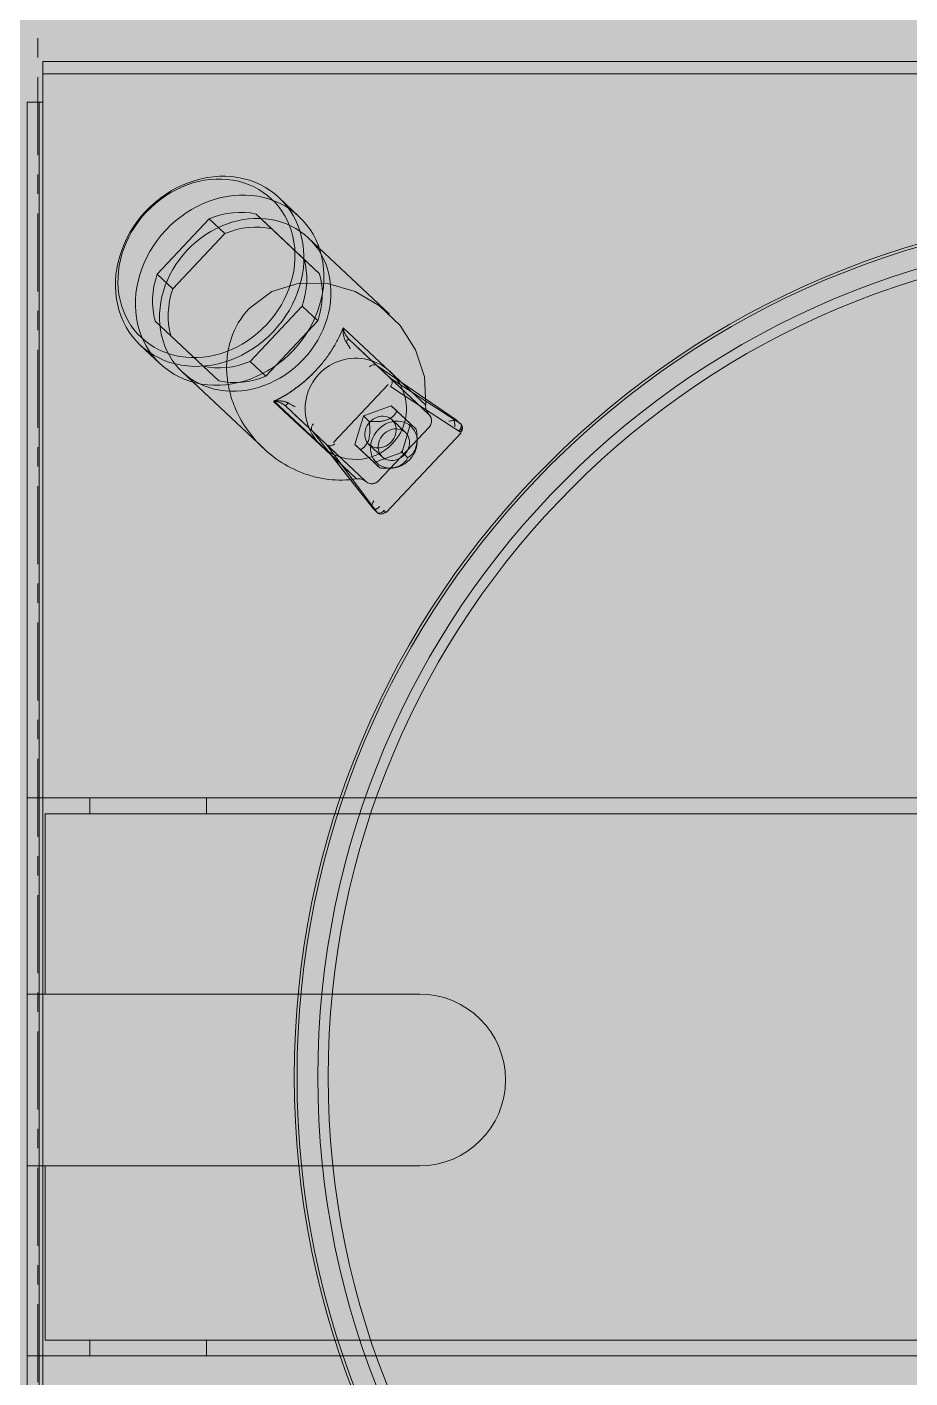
# Model space of a CAD drawing. Header units: inches. Extents: x -223 to 3310, y -687 to 1630.
# Drawn here: x 1944 to 1949.67, y 649.94 to 658.61 of the extents above; entities that cross this region are included whole.
import ezdxf

# ---------------------------------------------------------------- set-up
doc = ezdxf.new("R2010")
doc.units = ezdxf.units.IN
doc.header["$MEASUREMENT"] = 0
doc.linetypes.add('Grid Line 1_2_', pattern=[0.875, 0.5, -0.125, 0.125, -0.125])
for name, color, linetype, lineweight in [('A-FLOR-PATT', 8, 'Continuous', 13), ('G-IMPT', 8, 'Continuous', 9), ('P-SANR-FIXT', 6, 'Continuous', 9), ('S-GRID', 1, 'Continuous', 9)]:
    doc.layers.add(name, color=color, linetype=linetype, lineweight=lineweight)

# ---------------------------------------------------------------- blocks, each defined once
blk = doc.blocks.new('intra_endura_drinking_fountain - intra_endura_drinking_fountain-793277-Level 2')
at = {"layer": 'G-IMPT'}
for p, q in [((1951.2835, 658.3888), (1944.1024, 658.3888)), ((1944, 658.129), (1944, 645.6172)), ((1945.7456, 657.3955), (1945.6173, 657.5162)), ((1946.3265, 656.7678), (1945.8055, 657.258)), ((1944.727, 656.5699), (1944.8553, 656.4492)), ((1946.0664, 656.6071), (1946.5778, 656.126)), ((1946.2476, 656.4367), (1946.1244, 656.5526)), ((1944.9962, 656.3978), (1945.5172, 655.9076)), ((1946.7552, 656.0895), (1946.2445, 656.4392)), ((1946.3176, 656.3167), (1945.9669, 655.944)), ((1946.5778, 656.126), (1946.3518, 656.3387)), ((1946.1731, 655.6959), (1945.6617, 656.177)), ((1945.7197, 656.1225), (1945.8343, 656.0146)), ((1946.2566, 655.6984), (1946.5804, 656.0425)), ((1946.4289, 656.0093), (1946.3428, 656.0903)), ((1945.8317, 656.0175), (1946.2188, 655.523)), ((1946.3053, 655.4944), (1946.7869, 656.0062)), ((1946.5044, 655.9613), (1946.5028, 655.9856)), ((1945.9471, 655.9085), (1946.1731, 655.6959)), ((1946.1945, 655.9326), (1946.2805, 655.8516)), ((1946.3092, 655.7792), (1946.3331, 655.7792))]:
    blk.add_line(p, q, dxfattribs=at)
at = {"layer": 'G-IMPT', "flags": 128}
for points in [[(1944.1024, 658.3888), (1944.1024, 658.3731), (1944.1024, 658.3573), (1944.1024, 658.3416), (1944.1024, 658.3258), (1944.1024, 658.3101)], [(1946.5804, 656.0425), (1946.5804, 656.0425), (1946.5804, 656.0426)], [(1946.2565, 655.6983), (1946.2566, 655.6984), (1946.2566, 655.6984)]]:
    blk.add_lwpolyline(points, dxfattribs=at)
at = {"layer": 'P-SANR-FIXT'}
for p, q in [((1944.1024, 658.3101), (1944.1024, 658.3888)), ((1944.1024, 658.3888), (1951.2835, 658.3888)), ((1944.1024, 658.3888), (1944.1024, 658.3888)), ((1944.1024, 658.129), (1944.1024, 658.3888)), ((1951.2835, 658.3101), (1944.1024, 658.3101)), ((1944.1024, 658.3101), (1944.1024, 658.3101)), ((1944.1024, 658.3101), (1944.1024, 658.129)), ((1944, 658.129), (1944.1024, 658.129)), ((1944.1024, 658.129), (1944.0787, 658.129)), ((1944.0787, 645.6172), (1944.0787, 658.129)), ((1944.1024, 658.129), (1944.1024, 658.129)), ((1944.1024, 658.129), (1944.1024, 645.6172)), ((1944.8357, 657.0254), (1945.1694, 657.3801)), ((1945.2697, 657.2856), (1945.1694, 657.3801)), ((1945.571, 657.3165), (1945.4707, 657.4109)), ((1945.4707, 657.4109), (1945.7778, 657.1219)), ((1944.936, 656.931), (1945.2697, 657.2856)), ((1945.571, 657.3165), (1945.8782, 657.0275)), ((1945.8782, 657.0275), (1945.7778, 657.1219)), ((1944.936, 656.931), (1944.8357, 657.0254)), ((1945.7653, 656.8193), (1945.4316, 656.4646)), ((1945.8657, 656.7249), (1945.7653, 656.8193)), ((1944.9235, 656.6283), (1944.8232, 656.7228)), ((1945.1303, 656.4338), (1944.8232, 656.7228)), ((1945.8657, 656.7249), (1945.532, 656.3702)), ((1945.2307, 656.3393), (1944.9235, 656.6283)), ((1945.4316, 656.4646), (1945.532, 656.3702)), ((1945.2307, 656.3393), (1945.1303, 656.4338)), ((1946.2476, 656.4367), (1946.3343, 656.355)), ((1946.7835, 656.0632), (1946.3343, 656.355)), ((1946.159, 656.1146), (1946.1947, 656.081)), ((1946.173, 656.12), (1946.3377, 656.1805)), ((1946.3377, 656.1805), (1946.4619, 656.0637)), ((1946.3736, 656.1468), (1946.3377, 656.1805)), ((1946.1041, 655.9322), (1946.1545, 656.1003)), ((1946.5804, 656.0426), (1946.2565, 655.6983)), ((1946.4619, 656.0637), (1946.4098, 655.89)), ((1946.4619, 656.0637), (1946.4977, 656.03)), ((1945.9216, 655.9326), (1945.8343, 656.0146)), ((1945.9223, 655.9319), (1946.2483, 655.4943)), ((1946.2283, 655.8154), (1946.1041, 655.9322)), ((1946.1041, 655.9322), (1946.1399, 655.8985)), ((1946.3985, 655.8779), (1946.2283, 655.8154)), ((1946.3985, 655.8779), (1946.4072, 655.8811)), ((1946.4072, 655.8811), (1946.4098, 655.89)), ((1946.4072, 655.8811), (1946.443, 655.8474)), ((1946.2641, 655.7816), (1946.2283, 655.8154)), ((1946.3015, 655.4981), (1946.3015, 655.4981)), ((1944, 653.6644), (1944, 652.4046)), ((1944, 652.4046), (1944, 653.6644)), ((1944, 653.6644), (1944.4023, 653.6644)), ((1944, 653.6644), (1944, 653.6644)), ((1944.4023, 653.6644), (1944.4023, 653.5621)), ((1945.1519, 653.6644), (1944.4023, 653.6644)), ((1945.1519, 653.5621), (1945.1519, 653.6644)), ((1944.4023, 653.5621), (1944.1164, 653.5621)), ((1944.1164, 653.5621), (1944.1164, 652.4046)), ((1944.1164, 653.5621), (1944.1164, 653.5621)), ((1944.1164, 652.4046), (1944.1164, 653.5621)), ((1945.1519, 653.5621), (1944.4023, 653.5621)), ((1944, 652.4046), (1946.5197, 652.4046)), ((1944.1164, 652.4046), (1944, 652.4046)), ((1944, 652.4046), (1944, 652.4046)), ((1944.1164, 652.4046), (1944.1164, 652.4046)), ((1944.1164, 652.4046), (1946.5197, 652.4046)), ((1946.5197, 651.3022), (1944, 651.3022)), ((1944, 651.3022), (1944, 650.0817)), ((1944.1164, 651.3022), (1944, 651.3022)), ((1944, 651.3022), (1944, 651.3022)), ((1944, 650.0817), (1944, 651.3022)), ((1946.5197, 651.3022), (1944.1164, 651.3022)), ((1944.1164, 651.3022), (1944.1164, 651.3022)), ((1944.1164, 651.3022), (1944.1164, 650.1841)), ((1944.1164, 650.1841), (1944.1164, 651.3022)), ((1944.1164, 650.1841), (1944.4023, 650.1841)), ((1944.1164, 650.1841), (1944.1164, 650.1841)), ((1944.4023, 650.1841), (1945.1519, 650.1841)), ((1944.4023, 650.0817), (1944.4023, 650.1841)), ((1945.1519, 650.0817), (1945.1519, 650.1841)), ((1944, 650.0817), (1944, 650.0817)), ((1944, 650.0817), (1944.4023, 650.0817)), ((1945.1519, 650.0817), (1944.4023, 650.0817))]:
    blk.add_line(p, q, dxfattribs=at)
at = {"layer": 'P-SANR-FIXT', "flags": 128}
for points in [[(1944, 645.6172), (1944, 645.6225), (1944, 645.7101), (1944, 645.8347), (1944, 646.4194), (1944, 647.6495), (1944, 650.2036), (1944, 653.5426), (1944, 656.0966), (1944, 657.3268), (1944, 657.9114), (1944, 658.036), (1944, 658.1237), (1944, 658.129)], [(1944.0787, 658.129), (1944.0787, 658.1237), (1944.0787, 658.036), (1944.0787, 657.9114), (1944.0787, 657.3268), (1944.0787, 656.0966), (1944.0787, 653.5426), (1944.0787, 650.2036), (1944.0787, 647.6495), (1944.0787, 646.4194), (1944.0787, 645.8347), (1944.0787, 645.7101), (1944.0787, 645.6225), (1944.0787, 645.6172)], [(1946.5595, 656.1835), (1946.5512, 656.3662), (1946.4938, 656.54), (1946.3953, 656.6943), (1946.2634, 656.8213), (1946.1055, 656.914), (1945.9297, 656.9652), (1945.7467, 656.9671), (1945.572, 656.9138), (1945.4252, 656.805)], [(1946.0463, 656.5924), (1946.0382, 656.6079), (1946.0327, 656.6258), (1946.0296, 656.6444), (1946.0285, 656.6625), (1946.029, 656.6801)], [(1946.0289, 656.6797), (1946.2942, 656.4316), (1946.5595, 656.1835)], [(1946.3322, 656.303), (1946.5576, 656.1564), (1946.783, 656.0098)], [(1946.1153, 655.7108), (1945.982, 655.8353), (1945.8486, 655.9597), (1945.7152, 656.0841), (1945.5819, 656.2085)], [(1945.5873, 656.2102), (1945.7194, 656.0854), (1945.8515, 655.9606), (1945.9836, 655.8357), (1946.1157, 655.7109)], [(1945.6752, 656.198), (1945.6888, 656.1901), (1945.7016, 656.1832), (1945.7132, 656.1775), (1945.7234, 656.1731)], [(1946.7561, 656.0884), (1946.7698, 656.0758), (1946.7835, 656.0632)], [(1946.7841, 656.0628), (1946.791, 656.0543), (1946.7946, 656.0435), (1946.7943, 656.0316), (1946.7901, 656.0199), (1946.783, 656.0098)], [(1946.783, 656.0098), (1946.7938, 656.0377), (1946.7841, 656.0628)], [(1946.2214, 655.5201), (1946.0279, 655.7674), (1945.8343, 656.0146)], [(1946.4098, 655.89), (1946.4041, 655.8839), (1946.3985, 655.8779)], [(1946.2264, 655.5692), (1946.2191, 655.5601), (1946.2145, 655.5497), (1946.2132, 655.539), (1946.2154, 655.5288), (1946.2211, 655.5203)], [(1946.2483, 655.4943), (1946.2349, 655.5072), (1946.2214, 655.5201)], [(1946.3014, 655.4981), (1946.2998, 655.4997), (1946.2979, 655.5014), (1946.2958, 655.5034), (1946.2935, 655.5056), (1946.291, 655.5079)], [(1951.2835, 653.6644), (1948.8556, 653.6644), (1946.4278, 653.6644), (1944, 653.6644)], [(1945.1519, 653.6644), (1948.2177, 653.6644), (1951.2835, 653.6644)], [(1951.213, 653.5621), (1948.8475, 653.5621), (1946.482, 653.5621), (1944.1164, 653.5621)], [(1951.213, 653.5621), (1948.1825, 653.5621), (1945.1519, 653.5621)], [(1944.1164, 650.1841), (1946.482, 650.1841), (1948.8475, 650.1841), (1951.213, 650.1841)], [(1945.1519, 650.1841), (1948.1825, 650.1841), (1951.213, 650.1841)], [(1944, 650.0817), (1946.4278, 650.0817), (1948.8556, 650.0817), (1951.2835, 650.0817)], [(1951.2835, 650.0817), (1948.2177, 650.0817), (1945.1519, 650.0817)]]:
    blk.add_lwpolyline(points, dxfattribs=at)
at = {"layer": 'P-SANR-FIXT'}
for centre, radius, start, end in [((1951.2835, 651.8731), 5.5682, 90, 270), ((1951.2835, 651.8731), 5.5506, 90, 270), ((1951.2835, 651.8731), 5.417, 90, 270), ((1951.2835, 651.8731), 5.3504, 90, 270), ((1946.1102, 656.1605), 0.3248, 316.74466, 136.74466), ((1946.1102, 656.1605), 0.3248, 316.74466, 136.74466), ((1946.1102, 656.1605), 0.3248, 136.74466, 316.74466), ((1946.1102, 656.1605), 0.3248, 136.74466, 316.74466), ((1946.5373, 656.083), 0.0591, 316.74466, 46.74466), ((1946.2136, 655.7389), 0.0591, 226.74466, 316.74466), ((1946.5197, 651.8534), 0.5512, 270, 90), ((1946.5197, 651.8534), 0.5512, 270, 90)]:
    blk.add_arc(centre, radius, start, end, dxfattribs=at)
for centre, major_axis, ratio, start_param, end_param in [((1945.1722, 657.0431), (0.4451, 0.4731), 0.866025, 4.712389, 7.853982), ((1945.1519, 657.0622), (0.4181, 0.4443), 0.866025, 4.712389, 7.853982), ((1945.3005, 656.9223), (0.4451, 0.4731), 0.866025, 4.712389, 7.853982), ((1945.1519, 657.0622), (0.4181, 0.4443), 0.866025, 1.570796, 4.712389), ((1945.1722, 657.0431), (0.4451, 0.4731), 0.866025, 1.570796, 4.712389), ((1945.4008, 656.8279), (0.4047, 0.4301), 0.866025, 4.712389, 7.853982), ((1945.3005, 656.9223), (0.3642, 0.3871), 0.866025, 0.475882, 1.094914), ((1945.4008, 656.8279), (0.3642, 0.3871), 0.866025, 0.475882, 1.094914), ((1945.3005, 656.9223), (0.4451, 0.4731), 0.866025, 1.570796, 4.712389), ((1945.4008, 656.8279), (0.4047, 0.4301), 0.866025, 1.570796, 4.712389), ((1945.3005, 656.9223), (0.3642, 0.3871), 0.866025, 5.188271, 5.807303), ((1945.3005, 656.9223), (0.3642, 0.3871), 0.866025, 2.046679, 2.66571), ((1945.4008, 656.8279), (0.3642, 0.3871), 0.866025, 5.188271, 5.807303), ((1945.4008, 656.8279), (0.3642, 0.3871), 0.866025, 2.046679, 2.66571), ((1945.3005, 656.9223), (0.3642, 0.3871), 0.866025, 3.617475, 4.236507), ((1945.4008, 656.8279), (0.3642, 0.3871), 0.866025, 3.617475, 4.236507), ((1946.24, 656.0198), (0.039, 0.2316), 0.433013, 1.223293, 1.289844), ((1946.2585, 656.0395), (0.2288, 0.0531), 0.433013, 1.851749, 1.9183), ((1946.2687, 656.0114), (0.0742, 0.0789), 0.866025, 4.712389, 7.853982), ((1946.2687, 656.0114), (0.0742, 0.0789), 0.866025, 1.570796, 4.712389), ((1946.3547, 655.9305), (0.1103, 0.1173), 0.866025, 1.570796, 4.712389), ((1946.3547, 655.9305), (0.1103, 0.1173), 0.866025, 4.712389, 7.853982), ((1946.3547, 655.9305), (0.0742, 0.0789), 0.866025, 4.712389, 7.853982), ((1946.7582, 656.0332), (0.0267, 0.0289), 0.49998, 4.707259, 6.330772), ((1946.3547, 655.9305), (0.0742, 0.0789), 0.866025, 1.570796, 4.712389), ((1946.2767, 655.5214), (0.0273, 0.0284), 0.499981, 3.058226, 4.717425), ((1946.2767, 655.5214), (0.0316, 0.0235), 0.862643, 3.284653, 4.864138)]:
    blk.add_ellipse(centre, major_axis=major_axis, ratio=ratio, start_param=start_param, end_param=end_param, dxfattribs=at)
for points, knots in [([(1946.1163, 655.7114), (1946.0543, 655.7018), (1945.9634, 655.6995), (1945.8427, 655.7231), (1945.7262, 655.7619), (1945.5916, 655.8369), (1945.4438, 655.9724), (1945.3489, 656.1219), (1945.3043, 656.2501), (1945.2892, 656.3242), (1945.2822, 656.3818), (1945.2802, 656.4397), (1945.2856, 656.5149), (1945.3138, 656.6496), (1945.3718, 656.7463), (1945.4252, 656.805)], [0, 0, 0, 0, 0.111111, 0.166667, 0.222222, 0.333333, 0.444444, 0.583333, 0.652778, 0.6875, 0.722222, 0.756944, 0.791667, 0.861111, 1, 1, 1, 1]), ([(1945.851, 656.4044), (1945.8688, 656.4228), (1945.9026, 656.4612), (1945.9398, 656.5122), (1945.9661, 656.5543), (1945.9843, 656.586), (1946.0064, 656.6281), (1946.0206, 656.6593), (1946.0289, 656.6797)], [0, 0, 0, 0, 0.222222, 0.444444, 0.555556, 0.666667, 0.777778, 1, 1, 1, 1]), ([(1945.5819, 656.2085), (1945.588, 656.2113), (1945.5978, 656.216), (1945.6118, 656.2231), (1945.623, 656.2289), (1945.6343, 656.235), (1945.646, 656.2416), (1945.6563, 656.2478), (1945.6652, 656.2531), (1945.6723, 656.2574), (1945.6794, 656.2619), (1945.6884, 656.2678), (1945.6999, 656.2757), (1945.7159, 656.2868), (1945.7435, 656.3066), (1945.7884, 656.3414), (1945.8297, 656.3809), (1945.851, 656.4044)], [0, 0, 0, 0, 0.125, 0.1875, 0.25, 0.3125, 0.375, 0.4375, 0.46875, 0.5, 0.53125, 0.5625, 0.625, 0.6875, 0.75, 0.875, 1, 1, 1, 1]), ([(1945.851, 656.4044), (1945.8308, 656.3829), (1945.7924, 656.3459), (1945.7421, 656.3046), (1945.7075, 656.2795), (1945.6804, 656.2614), (1945.6532, 656.2446), (1945.6222, 656.2271), (1945.6003, 656.2162), (1945.5873, 656.2102)], [0, 0, 0, 0, 0.125, 0.25, 0.375, 0.5, 0.625, 0.75, 1, 1, 1, 1]), ([(1946.2476, 656.4367), (1946.2452, 656.439), (1946.2394, 656.4426), (1946.2273, 656.4449), (1946.2122, 656.4414), (1946.2022, 656.4338), (1946.1981, 656.4292)], [0, 0, 0, 0, 0.2, 0.4, 0.7, 1, 1, 1, 1]), ([(1946.3322, 656.303), (1946.3345, 656.3051), (1946.3385, 656.3097), (1946.3425, 656.318), (1946.3443, 656.327), (1946.3443, 656.3367), (1946.3413, 656.3467), (1946.337, 656.3526), (1946.3343, 656.355)], [0, 0, 0, 0, 0.15, 0.3, 0.45, 0.6, 0.8, 1, 1, 1, 1]), ([(1945.5873, 656.2102), (1945.5907, 656.2106), (1945.5977, 656.2114), (1945.6086, 656.2119), (1945.6193, 656.2118), (1945.6292, 656.2113), (1945.6389, 656.2101), (1945.6498, 656.2082), (1945.6626, 656.2043), (1945.6707, 656.2006), (1945.6752, 656.198)], [0, 0, 0, 0, 0.125, 0.25, 0.375, 0.46875, 0.5625, 0.6875, 0.8125, 1, 1, 1, 1]), ([(1945.6617, 656.177), (1945.6588, 656.1798), (1945.6528, 656.1848), (1945.6433, 656.191), (1945.634, 656.196), (1945.6247, 656.2002), (1945.6152, 656.2037), (1945.6027, 656.2075), (1945.5934, 656.2093), (1945.5873, 656.2102)], [0, 0, 0, 0, 0.125, 0.25, 0.375, 0.5, 0.625, 0.75, 1, 1, 1, 1]), ([(1946.3736, 656.1468), (1946.3719, 656.1426), (1946.3687, 656.1365), (1946.363, 656.1284), (1946.3588, 656.1234), (1946.3552, 656.1194), (1946.3515, 656.1153), (1946.3465, 656.1102), (1946.3396, 656.1042), (1946.3315, 656.0989), (1946.3215, 656.094), (1946.31, 656.0894), (1946.2979, 656.0854), (1946.286, 656.0822), (1946.2742, 656.0803), (1946.262, 656.0793), (1946.2519, 656.0789), (1946.244, 656.0787), (1946.2363, 656.0786), (1946.2269, 656.0786), (1946.2122, 656.0791), (1946.2016, 656.0801), (1946.1947, 656.081)], [-1, -1, -1, -1, -0.9, -0.85, -0.8, -0.775, -0.75, -0.7, -0.65, -0.6, -0.55, -0.5, -0.45, -0.4, -0.35, -0.3, -0.25, -0.225, -0.2, -0.15, -0.1, 0, 0, 0, 0]), ([(1946.4977, 656.03), (1946.4976, 656.0301), (1946.4964, 656.0312), (1946.493, 656.0344), (1946.4906, 656.0367), (1946.4884, 656.0387), (1946.4861, 656.0409), (1946.4825, 656.0443), (1946.4774, 656.0491), (1946.4702, 656.0559), (1946.4619, 656.0636), (1946.452, 656.073), (1946.4404, 656.0839), (1946.4304, 656.0933), (1946.4226, 656.1007), (1946.417, 656.106), (1946.4115, 656.1111), (1946.4042, 656.118), (1946.3915, 656.1299), (1946.3807, 656.1401), (1946.3736, 656.1468)], [-1, -1, -1, -1, -0.875, -0.8125, -0.78125, -0.75, -0.71875, -0.6875, -0.625, -0.5625, -0.5, -0.4375, -0.375, -0.3125, -0.28125, -0.25, -0.21875, -0.1875, -0.125, 0, 0, 0, 0]), ([(1946.5587, 656.1838), (1946.5576, 656.1728), (1946.5594, 656.1564), (1946.5691, 656.1367), (1946.5758, 656.1283), (1946.5797, 656.1243)], [0, 0, 0, 0, 0.5, 0.75, 1, 1, 1, 1]), ([(1946.5797, 656.1243), (1946.5826, 656.1212), (1946.5878, 656.1145), (1946.5934, 656.1026), (1946.5965, 656.0901), (1946.5966, 656.0782), (1946.5945, 656.0676), (1946.5901, 656.0555), (1946.5848, 656.0474), (1946.5804, 656.0426)], [0, 0, 0, 0, 0.142857, 0.285714, 0.428571, 0.571429, 0.678571, 0.785714, 1, 1, 1, 1]), ([(1945.8343, 656.0146), (1945.8319, 656.0169), (1945.8279, 656.0225), (1945.8249, 656.0344), (1945.8275, 656.0497), (1945.8344, 656.0602), (1945.8387, 656.0645)], [0, 0, 0, 0, 0.2, 0.4, 0.7, 1, 1, 1, 1]), ([(1946.1399, 655.8985), (1946.145, 655.9004), (1946.1525, 655.9047), (1946.1607, 655.912), (1946.1653, 655.9169), (1946.1686, 655.9208), (1946.1721, 655.9251), (1946.1767, 655.9314), (1946.1826, 655.94), (1946.1889, 655.9516), (1946.1938, 655.964), (1946.197, 655.9782), (1946.199, 655.994), (1946.1998, 656.0074), (1946.2002, 656.0178), (1946.2003, 656.0253), (1946.2003, 656.0325), (1946.2, 656.0421), (1946.1988, 656.0585), (1946.1966, 656.0722), (1946.1947, 656.081)], [0, 0, 0, 0, 0.125, 0.1875, 0.21875, 0.25, 0.28125, 0.3125, 0.375, 0.4375, 0.5, 0.5625, 0.625, 0.6875, 0.71875, 0.75, 0.78125, 0.8125, 0.875, 1, 1, 1, 1]), ([(1946.443, 655.8474), (1946.447, 655.8493), (1946.453, 655.8529), (1946.4607, 655.8591), (1946.4654, 655.8635), (1946.4692, 655.8673), (1946.473, 655.8713), (1946.4779, 655.8766), (1946.4834, 655.8839), (1946.4882, 655.8923), (1946.4925, 655.9026), (1946.4964, 655.9143), (1946.4997, 655.9267), (1946.5021, 655.9387), (1946.5033, 655.9506), (1946.5036, 655.9629), (1946.5034, 655.973), (1946.503, 655.9809), (1946.5027, 655.9886), (1946.5021, 655.998), (1946.5007, 656.0126), (1946.4991, 656.0231), (1946.4977, 656.03)], [-1, -1, -1, -1, -0.9, -0.85, -0.8, -0.775, -0.75, -0.7, -0.65, -0.6, -0.55, -0.5, -0.45, -0.4, -0.35, -0.3, -0.25, -0.225, -0.2, -0.15, -0.1, 0, 0, 0, 0]), ([(1946.7451, 656.045), (1946.7453, 656.0493), (1946.7453, 656.0559), (1946.7448, 656.065), (1946.7441, 656.0741), (1946.743, 656.0809), (1946.7423, 656.0854)], [0, 0, 0, 0, 0.333333, 0.5, 0.666667, 1, 1, 1, 1]), ([(1945.9223, 655.9319), (1945.9239, 655.9304), (1945.9275, 655.9277), (1945.9359, 655.9239), (1945.9479, 655.9227), (1945.9626, 655.9268), (1945.9711, 655.933), (1945.9747, 655.9366)], [0, 0, 0, 0, 0.125, 0.25, 0.5, 0.75, 1, 1, 1, 1]), ([(1946.2641, 655.7816), (1946.264, 655.7817), (1946.2628, 655.7829), (1946.2595, 655.7859), (1946.2571, 655.7882), (1946.255, 655.7901), (1946.2527, 655.7923), (1946.2493, 655.7956), (1946.2443, 655.8002), (1946.2372, 655.8069), (1946.2291, 655.8146), (1946.2192, 655.8239), (1946.2077, 655.8347), (1946.1976, 655.8442), (1946.1897, 655.8516), (1946.1841, 655.8569), (1946.1785, 655.8621), (1946.1712, 655.8691), (1946.1583, 655.8812), (1946.1473, 655.8916), (1946.1399, 655.8985)], [0, 0, 0, 0, 0.125, 0.1875, 0.21875, 0.25, 0.28125, 0.3125, 0.375, 0.4375, 0.5, 0.5625, 0.625, 0.6875, 0.71875, 0.75, 0.78125, 0.8125, 0.875, 1, 1, 1, 1]), ([(1946.443, 655.8474), (1946.4413, 655.8422), (1946.4375, 655.8345), (1946.4307, 655.8258), (1946.4261, 655.8209), (1946.4224, 655.8174), (1946.4183, 655.8137), (1946.4124, 655.8086), (1946.4041, 655.8023), (1946.3929, 655.7953), (1946.3808, 655.7896), (1946.3669, 655.7856), (1946.3512, 655.7826), (1946.3379, 655.781), (1946.3275, 655.78), (1946.3201, 655.7794), (1946.3128, 655.779), (1946.3033, 655.7787), (1946.2868, 655.7789), (1946.2731, 655.7802), (1946.2641, 655.7816)], [0, 0, 0, 0, 0.125, 0.1875, 0.21875, 0.25, 0.28125, 0.3125, 0.375, 0.4375, 0.5, 0.5625, 0.625, 0.6875, 0.71875, 0.75, 0.78125, 0.8125, 0.875, 1, 1, 1, 1]), ([(1946.2565, 655.6983), (1946.253, 655.6947), (1946.2453, 655.6884), (1946.2338, 655.6831), (1946.224, 655.6806), (1946.2166, 655.6796), (1946.2091, 655.6798), (1946.1991, 655.6813), (1946.1871, 655.6854), (1946.1788, 655.6909), (1946.1749, 655.6941)], [0, 0, 0, 0, 0.166667, 0.333333, 0.416667, 0.5, 0.583333, 0.666667, 0.833333, 1, 1, 1, 1])]:
    blk.add_open_spline(points, degree=3, knots=knots, dxfattribs=at)
for points in [[(1946.0288, 656.6793), (1946.0304, 656.6711), (1946.0352, 656.6544), (1946.0472, 656.6297), (1946.0592, 656.6139), (1946.0664, 656.6071)], [(1946.0664, 656.6071), (1946.0657, 656.6078), (1946.0606, 656.6051), (1946.0512, 656.5971), (1946.0463, 656.5924)], [(1946.0741, 656.5458), (1946.0736, 656.5469), (1946.0724, 656.5493), (1946.0703, 656.5532), (1946.0685, 656.5577), (1946.0664, 656.5623), (1946.0633, 656.5668), (1946.0599, 656.5715), (1946.0567, 656.5766), (1946.0535, 656.5819), (1946.0499, 656.5871), (1946.0475, 656.5906), (1946.0463, 656.5924)], [(1945.6752, 656.198), (1945.6696, 656.2015), (1945.6569, 656.2068), (1945.6346, 656.2112), (1945.6111, 656.2123), (1945.5952, 656.2112), (1945.5873, 656.2102)], [(1945.5873, 656.2102), (1945.5939, 656.2093), (1945.6072, 656.2066), (1945.6269, 656.1997), (1945.6458, 656.1899), (1945.6568, 656.1817), (1945.6617, 656.177)], [(1945.6617, 656.177), (1945.6611, 656.1777), (1945.6627, 656.1823), (1945.6708, 656.1929), (1945.6752, 656.198)], [(1946.7423, 656.0854), (1946.7381, 656.0855), (1946.7298, 656.0853), (1946.718, 656.0835), (1946.7109, 656.0816), (1946.7075, 656.0804)], [(1946.7423, 656.0854), (1946.7441, 656.0867), (1946.7476, 656.0888), (1946.7516, 656.0902), (1946.7545, 656.0901), (1946.7557, 656.0891), (1946.7561, 656.0884)], [(1946.1749, 655.6941), (1946.1709, 655.6976), (1946.1623, 655.7036), (1946.1477, 655.7099), (1946.132, 655.7128), (1946.1216, 655.7123), (1946.1163, 655.7114)], [(1946.2211, 655.5203), (1946.222, 655.5192), (1946.2241, 655.5175), (1946.2279, 655.5161), (1946.2325, 655.5158), (1946.2378, 655.5165), (1946.2428, 655.5183), (1946.2483, 655.521), (1946.2538, 655.5246), (1946.2592, 655.5289), (1946.2624, 655.532), (1946.2641, 655.5338)]]:
    blk.add_open_spline(points, degree=3, dxfattribs=at)

msp = doc.modelspace()

# ---------------------------------------------------------------- hatches: boundary and pattern name
at = {"layer": 'A-FLOR-PATT', "lineweight": 9}
h = msp.add_hatch(dxfattribs=at)
h.set_pattern_fill('FP_1', color=256, style=0, pattern_type=2)
h.set_pattern_definition([(0, (0, 0), (30.72, 7.68), [1.267, -21.773, 1.267, -21.773, -122.88]), (0, (0, 0), (30.72, 7.68), [-46.08, 1.267, -44.813, 1.267, -21.773, -53.76]), (0, (0, 0), (30.72, 7.68), [-115.2, 1.267, -14.093, 1.267, -37.133]), (120, (11.52, 3.84), (-22.011075, 22.7643), [1.267, -21.773, 1.267, -21.773, -122.88]), (120, (11.52, 3.84), (-22.011075, 22.7643), [-46.08, 1.267, -44.813, 1.267, -21.773, -53.76]), (120, (11.52, 3.84), (-22.011075, 22.7643), [-115.2, 1.267, -14.093, 1.267, -37.133]), (240, (15.36, 19.2), (-8.708925, -30.4443), [1.267, -21.773, 1.267, -21.773, -122.88]), (240, (15.36, 19.2), (-8.708925, -30.4443), [-46.08, 1.267, -44.813, 1.267, -21.773, -53.76]), (240, (15.36, 19.2), (-8.708925, -30.4443), [-115.2, 1.267, -14.093, 1.267, -37.133])])
h.paths.add_polyline_path([(992.069, 269.9992), (992.069, -145.4989), (952.069, -145.4989), (952.069, 47.9981), (48, 47.9981), (48, 1247.9981), (1028.25, 1247.9981), (1028.25, 1507.0614), (1563.75, 1507.0614), (1563.75, 1247.9981), (2544, 1247.9981), (2544, 425.9981), (2544, 425.4981), (2367.9448, 425.4981), (2367.9448, 325.2489), (2367.9448, 195.9992), (2231.4395, 195.9992), (2231.4395, -161.2458), (1980.9686, -161.2458), (1980.9686, 235.9992), (1836, 235.9992), (1836, 211.9992), (1187.5, 211.9992), (1187.5, 235.9992), (1057.0698, 235.9992), (1057.0698, 269.9992)], flags=0)
h.paths.add_polyline_path([(941.002, 612.9981), (846, 612.9981), (846, 500.0021), (941.002, 500.0021)], flags=0)
h.paths.add_polyline_path([(1632.0698, 1223.9981), (1632.0698, 1046), (1692.0698, 1046), (1692.0698, 1223.9981)], flags=0)
h.paths.add_polyline_path([(786.1481, 748), (712.9916, 748), (712.9916, 838.874), (664.9916, 838.874), (664.9916, 426.5), (834.1481, 426.5), (834.1481, 838.874), (786.1481, 838.874)], flags=0)

# ---------------------------------------------------------------- linework, layer by layer
at = {"layer": 'S-GRID', "linetype": 'Grid Line 1_2_'}
msp.add_line((1944.0698, -687.0856), (1944.0698, 1581.6599), dxfattribs=at)

# ---------------------------------------------------------------- block references
at = {"layer": 'G-IMPT'}
msp.add_blockref('intra_endura_drinking_fountain - intra_endura_drinking_fountain-793277-Level 2', (0, 0), dxfattribs=at)

doc.saveas('drawing.dxf')
